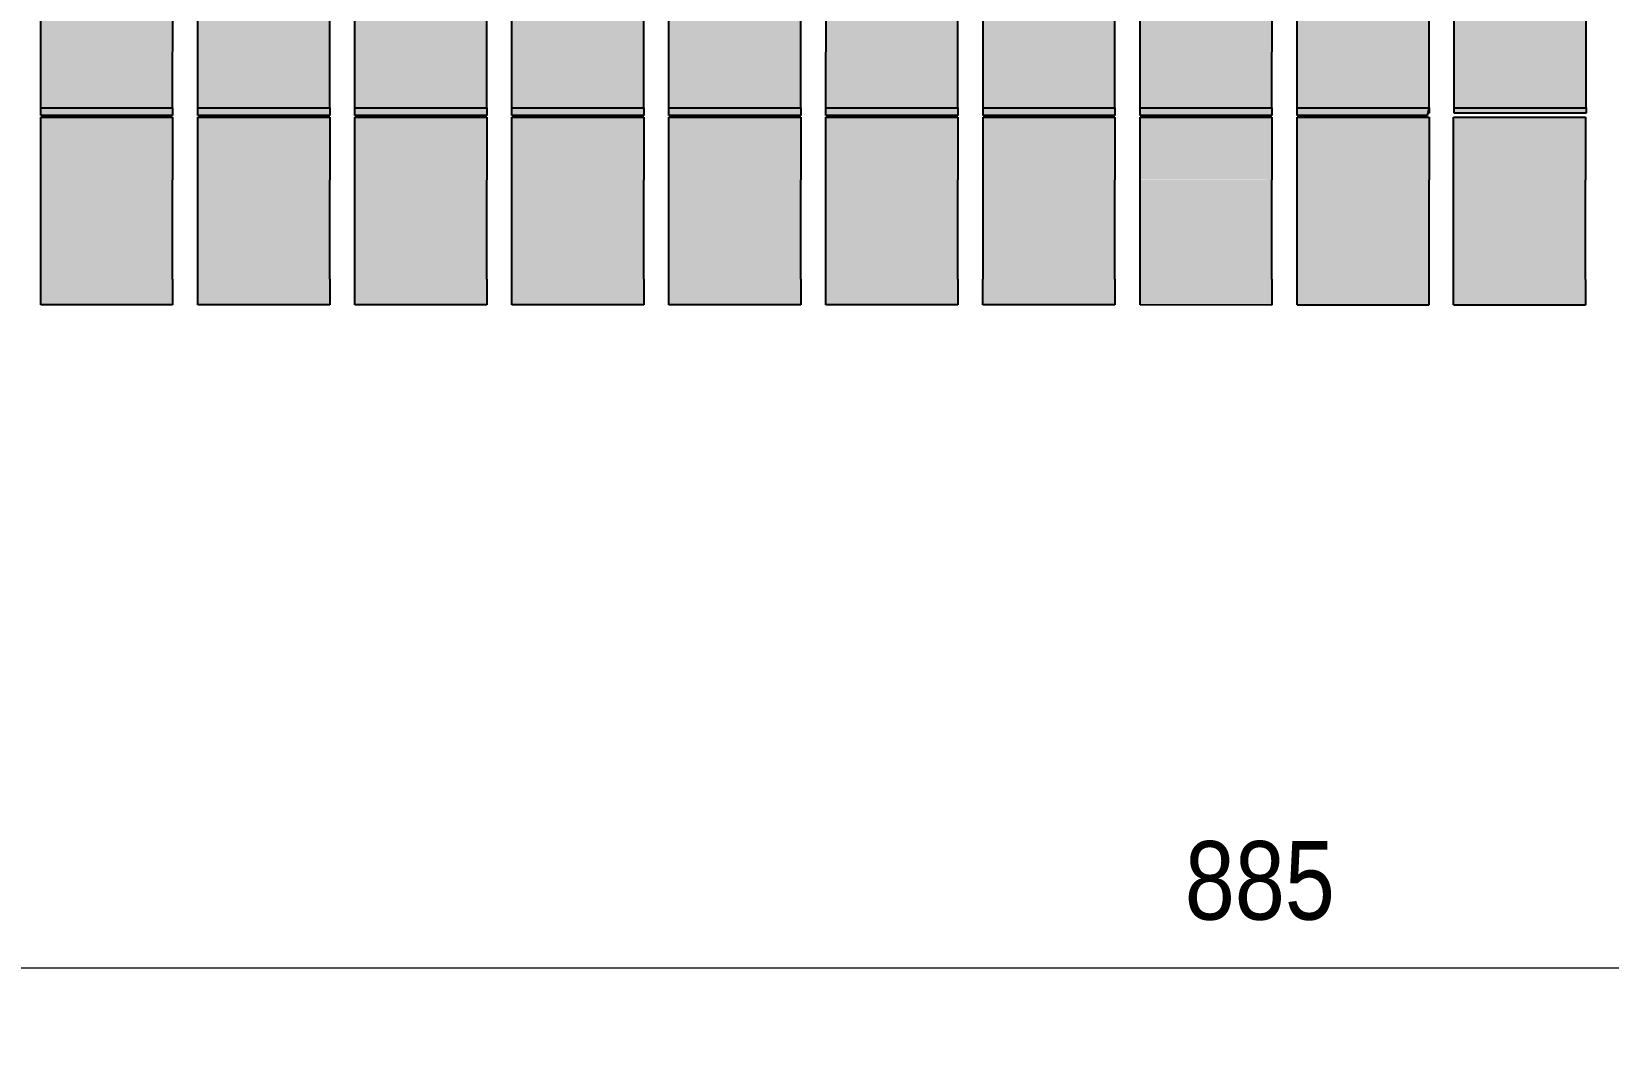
# Model space of a CAD drawing. Header units: metres. Extents: x 313 to 328, y 3 to 1212.
# Drawn here: x 318.884 to 319.386, y 1210.077 to 1210.399 of the extents above; entities that cross this region are included whole.
import ezdxf

# ---------------------------------------------------------------- set-up
doc = ezdxf.new("R2010")
doc.units = ezdxf.units.M
doc.layers.get('Defpoints').update_dxf_attribs({"color": 41})
doc.layers.add('A-ANNO-DIMS', color=7, linetype='Continuous', lineweight=9)
doc.layers.add('A-GENM', color=7, linetype='Continuous', lineweight=35)
doc.styles.add('Arial Narrow_1', font='ARIALN.TTF', dxfattribs={"height": 0.025})
doc.dimstyles.new('Dimension_Standard_O__mm_', dxfattribs={"dimscale": 0.3048, "dimtxt": 0.025586, "dimasz": 0.082021, "dimexe": 0.07874, "dimexo": 0.049213, "dimgap": 0.049213, "dimtad": 1, "dimdec": 0, "dimlfac": 1000, "dimzin": 0, "dimdsep": 46, "dimtxsty": 'Arial Narrow_1', "dimsah": 1, "dimcen": 0.09, "dimaunit": 1, "dimadec": 4, "dimazin": 0, "dimtfac": 1, "dimtdec": 4, "dimtix": 1, "dimtmove": 0, "dimatfit": 3, "dimfxl": 1, "dimtvp": 1, "dimtfill": 1, "dimtolj": 1, "dimtzin": 0, "dimlwd": 18, "dimlwe": 18, "dimarcsym": 2})

# ---------------------------------------------------------------- blocks, each defined once
blk = doc.blocks.new('BR08_SEATING_NORTH 3 - BR08_SEATING_NORTH 3-5676583-DRG-2873241 - NORTHERN SCREEN POST - PLAN')
at = {"layer": 'A-GENM', "lineweight": 25, "true_color": 0xebe8e4}
for points in [[(318.97913, 1210.37509), (318.97921, 1210.82098), (318.97736, 1210.77351), (318.93728, 1210.77506), (318.93713, 1210.37509), (318.96734, 1210.37509)], [(319.02913, 1210.37508), (319.02924, 1210.81918), (319.02915, 1210.81919), (319.02555, 1210.77007), (318.98728, 1210.77285), (318.98713, 1210.37509)], [(319.07913, 1210.37508), (319.07929, 1210.81449), (319.07893, 1210.81453), (319.07421, 1210.76552), (319.03727, 1210.76904), (319.03713, 1210.37508)], [(319.12913, 1210.37507), (319.12929, 1210.80849), (319.12858, 1210.80858), (319.12253, 1210.7597), (319.08727, 1210.76402), (319.08713, 1210.37507), (319.08868, 1210.37507)], [(319.17913, 1210.37506), (319.17927, 1210.7512), (319.1774, 1210.75153), (319.17927, 1210.76751), (319.17929, 1210.80111), (319.17804, 1210.8013), (319.1707, 1210.75261), (319.13727, 1210.7576), (319.13713, 1210.37507)], [(319.22913, 1210.37506), (319.22926, 1210.74229), (319.22538, 1210.74307), (319.22927, 1210.77191), (319.22928, 1210.79242), (319.22731, 1210.79278), (319.21877, 1210.74432), (319.21877, 1210.74432), (319.18727, 1210.74981), (319.18713, 1210.37506), (319.21002, 1210.37506)], [(319.27913, 1210.37505), (319.27926, 1210.73199), (319.27313, 1210.73339), (319.27928, 1210.7736), (319.27928, 1210.78245), (319.27634, 1210.78307), (319.26656, 1210.73481), (319.26655, 1210.73481), (319.23726, 1210.74069), (319.23713, 1210.37506)], [(318.92913, 1210.37509), (318.92928, 1210.7751), (318.8873, 1210.77513), (318.88728, 1210.77512), (318.88713, 1210.3751), (318.90667, 1210.37509)], [(319.32913, 1210.37505), (319.32926, 1210.7203), (319.32064, 1210.72249), (319.32893, 1210.77115), (319.32511, 1210.77204), (319.31408, 1210.72408), (319.28726, 1210.73018), (319.28713, 1210.37505)], [(319.37913, 1210.37504), (319.37925, 1210.70719), (319.36787, 1210.71039), (319.37699, 1210.75894), (319.37359, 1210.75983), (319.36134, 1210.71214), (319.33726, 1210.71826), (319.33713, 1210.37505)], [(318.92913, 1210.37268), (318.92913, 1210.37509), (318.88713, 1210.37512), (318.88713, 1210.37268), (318.90667, 1210.37268)], [(318.92913, 1210.35216), (318.92913, 1210.37212), (318.88713, 1210.37213), (318.88713, 1210.35216)], [(318.97913, 1210.37268), (318.97913, 1210.37509), (318.93713, 1210.37509), (318.93713, 1210.37268), (318.97572, 1210.37268)], [(318.97913, 1210.35215), (318.97913, 1210.37212), (318.93713, 1210.37212), (318.93713, 1210.35216), (318.96734, 1210.35215)], [(319.02913, 1210.37267), (319.02913, 1210.37508), (318.98713, 1210.37509), (318.98713, 1210.37268), (319.02448, 1210.37267)], [(319.02913, 1210.35215), (319.02913, 1210.37211), (318.98713, 1210.37212), (318.98713, 1210.35215), (319.02801, 1210.35215)], [(319.07913, 1210.37267), (319.07913, 1210.37508), (319.03713, 1210.37508), (319.03713, 1210.37267)], [(319.07913, 1210.35214), (319.07913, 1210.37211), (319.03713, 1210.37211), (319.03713, 1210.35215)], [(319.12913, 1210.37266), (319.12913, 1210.37507), (319.08713, 1210.37507), (319.08713, 1210.37267), (319.08868, 1210.37267)], [(319.12913, 1210.35214), (319.12913, 1210.37211), (319.08713, 1210.37211), (319.08713, 1210.35214), (319.08868, 1210.35214)], [(319.17913, 1210.37266), (319.17913, 1210.37506), (319.13713, 1210.37506), (319.13713, 1210.37266)], [(319.17913, 1210.35213), (319.17913, 1210.3721), (319.13713, 1210.3721), (319.13713, 1210.35214)], [(319.22913, 1210.37265), (319.22913, 1210.37506), (319.18713, 1210.37506), (319.18713, 1210.37266), (319.21002, 1210.37265)], [(319.22913, 1210.35213), (319.22913, 1210.3721), (319.18713, 1210.3721), (319.18713, 1210.35213), (319.21002, 1210.35213)], [(319.27913, 1210.37265), (319.27913, 1210.37505), (319.23713, 1210.37505), (319.23713, 1210.37265)], [(319.27913, 1210.35212), (319.27913, 1210.37209), (319.23713, 1210.37209), (319.23713, 1210.35213)], [(319.32865, 1210.37261), (319.32913, 1210.37505), (319.28713, 1210.37505), (319.28713, 1210.37261)], [(319.32913, 1210.35212), (319.32913, 1210.37209), (319.28713, 1210.37209), (319.28713, 1210.35212)], [(319.32913, 1210.37333), (319.32913, 1210.37505), (319.32879, 1210.37333)], [(319.37896, 1210.35211), (319.37896, 1210.37208), (319.33696, 1210.37208), (319.33696, 1210.35212)], [(319.37913, 1210.37332), (319.37913, 1210.37504), (319.33713, 1210.37504), (319.33713, 1210.37333), (319.37896, 1210.37332)], [(318.92912, 1210.32047), (318.92913, 1210.35216), (318.88713, 1210.35216), (318.88713, 1210.32047)], [(318.97912, 1210.32046), (318.97913, 1210.35215), (318.93713, 1210.35215), (318.93713, 1210.32047), (318.96734, 1210.32046)], [(319.02912, 1210.32046), (319.02913, 1210.35215), (318.98713, 1210.35215), (318.98713, 1210.32046), (319.02801, 1210.32046)], [(319.07912, 1210.32045), (319.07913, 1210.35214), (319.03713, 1210.35214), (319.03713, 1210.32046)], [(319.17912, 1210.32044), (319.17913, 1210.35213), (319.13713, 1210.35213), (319.13713, 1210.32045)], [(319.22912, 1210.32044), (319.22913, 1210.35213), (319.18713, 1210.35213), (319.18713, 1210.32044), (319.21002, 1210.32044)], [(319.27912, 1210.32043), (319.27913, 1210.35212), (319.23713, 1210.35212), (319.23713, 1210.32044)], [(319.32912, 1210.32043), (319.32913, 1210.35212), (319.28713, 1210.35212), (319.28713, 1210.32043)], [(319.37895, 1210.32042), (319.37896, 1210.35211), (319.33696, 1210.35211), (319.33696, 1210.32043)], [(318.92912, 1210.31234), (318.92912, 1210.32047), (318.88712, 1210.32047), (318.88713, 1210.31234)], [(318.97912, 1210.31233), (318.97912, 1210.32046), (318.93712, 1210.32047), (318.93713, 1210.31234), (318.96734, 1210.31233)], [(319.02912, 1210.31233), (319.02912, 1210.32046), (318.98712, 1210.32046), (318.98713, 1210.31233), (319.02801, 1210.31233)], [(319.07912, 1210.31232), (319.07912, 1210.32045), (319.03712, 1210.32046), (319.03713, 1210.31233)], [(319.12912, 1210.31232), (319.12912, 1210.32045), (319.08712, 1210.32045), (319.08713, 1210.31232), (319.08868, 1210.31232)], [(319.17912, 1210.31231), (319.17912, 1210.32044), (319.13712, 1210.32045), (319.13713, 1210.31232)], [(319.22912, 1210.31231), (319.22912, 1210.32044), (319.18712, 1210.32044), (319.18713, 1210.31231), (319.21002, 1210.31231)], [(319.27912, 1210.31231), (319.27912, 1210.32043), (319.23712, 1210.32044), (319.23713, 1210.31231)], [(319.32912, 1210.3123), (319.32912, 1210.32043), (319.28712, 1210.32043), (319.28713, 1210.3123)], [(319.37895, 1210.31229), (319.37895, 1210.32042), (319.33695, 1210.32043), (319.33696, 1210.3123)]]:
    blk.add_hatch(color=254, dxfattribs=at).paths.add_polyline_path(points)
h = blk.add_hatch(color=254, dxfattribs=at)
h.paths.add_polyline_path([(319.12912, 1210.32045), (319.12913, 1210.35214), (319.08713, 1210.35214), (319.08713, 1210.32045), (319.08868, 1210.32045)])
h.paths.add_polyline_path([(319.08713, 1210.34433), (319.08713, 1210.34433), (319.08868, 1210.34433)])
at = {"layer": 'A-GENM', "color": 254, "lineweight": 25, "true_color": 0xd4d4d4}
for p, q in [((318.97913, 1210.37511), (318.97929, 1210.82271)), ((319.02913, 1210.37511), (319.02929, 1210.81918)), ((319.07913, 1210.3751), (319.07929, 1210.81449)), ((318.88713, 1210.37512), (318.88728, 1210.77513)), ((318.92913, 1210.37512), (318.92928, 1210.7751)), ((318.93713, 1210.37512), (318.93728, 1210.77506)), ((318.98713, 1210.37511), (318.98728, 1210.77285)), ((319.03713, 1210.37511), (319.03727, 1210.76904)), ((319.08713, 1210.3751), (319.08727, 1210.76402)), ((319.12913, 1210.3751), (319.12927, 1210.75879)), ((319.13713, 1210.3751), (319.13727, 1210.7576)), ((319.17913, 1210.3751), (319.17927, 1210.7512)), ((319.18713, 1210.37509), (319.18727, 1210.74981)), ((319.22913, 1210.37509), (319.22926, 1210.74229)), ((319.23713, 1210.37509), (319.23726, 1210.74069)), ((319.27913, 1210.37509), (319.27926, 1210.73199)), ((319.28713, 1210.37505), (319.28726, 1210.73018)), ((319.32913, 1210.37508), (319.32926, 1210.7203)), ((319.33713, 1210.37508), (319.33726, 1210.71826)), ((319.37913, 1210.37507), (319.37925, 1210.70719)), ((318.88713, 1210.37266), (318.88713, 1210.3751)), ((318.88713, 1210.3751), (318.92913, 1210.37509)), ((318.92913, 1210.37265), (318.88713, 1210.37266)), ((318.88713, 1210.37213), (318.92913, 1210.37212)), ((318.88713, 1210.35216), (318.88713, 1210.37213)), ((318.92913, 1210.37509), (318.92913, 1210.37265)), ((318.92913, 1210.37212), (318.92913, 1210.35216)), ((318.93713, 1210.37265), (318.93713, 1210.37509)), ((318.93713, 1210.37509), (318.97913, 1210.37509)), ((318.97913, 1210.37265), (318.93713, 1210.37265)), ((318.93713, 1210.37212), (318.97913, 1210.37212)), ((318.93713, 1210.35216), (318.93713, 1210.37212)), ((318.97913, 1210.37509), (318.97913, 1210.37265)), ((318.97913, 1210.37212), (318.97913, 1210.35215)), ((318.98713, 1210.37265), (318.98713, 1210.37509)), ((318.98713, 1210.37509), (319.02913, 1210.37508)), ((319.02913, 1210.37264), (318.98713, 1210.37265)), ((318.98713, 1210.37212), (319.02913, 1210.37211)), ((318.98713, 1210.35215), (318.98713, 1210.37212)), ((319.02913, 1210.37508), (319.02913, 1210.37264)), ((319.02913, 1210.37211), (319.02913, 1210.35215)), ((319.03713, 1210.37264), (319.03713, 1210.37508)), ((319.03713, 1210.37508), (319.07913, 1210.37508)), ((319.07913, 1210.37264), (319.03713, 1210.37264)), ((319.03713, 1210.37211), (319.07913, 1210.37211)), ((319.03713, 1210.35215), (319.03713, 1210.37211)), ((319.07913, 1210.37508), (319.07913, 1210.37264)), ((319.07913, 1210.37211), (319.07913, 1210.35214)), ((319.08713, 1210.37264), (319.08713, 1210.37507)), ((319.08713, 1210.37507), (319.12913, 1210.37507)), ((319.12913, 1210.37263), (319.08713, 1210.37264)), ((319.08713, 1210.37211), (319.12913, 1210.37211)), ((319.08713, 1210.35214), (319.08713, 1210.37211)), ((319.12913, 1210.37507), (319.12913, 1210.37263)), ((319.12913, 1210.37211), (319.12913, 1210.35214)), ((319.13713, 1210.37263), (319.13713, 1210.37507)), ((319.13713, 1210.37507), (319.17913, 1210.37506)), ((319.17913, 1210.37263), (319.13713, 1210.37263)), ((319.13713, 1210.3721), (319.17913, 1210.3721)), ((319.13713, 1210.35214), (319.13713, 1210.3721)), ((319.17913, 1210.37506), (319.17913, 1210.37263)), ((319.17913, 1210.3721), (319.17913, 1210.35213)), ((319.18713, 1210.37262), (319.18713, 1210.37506)), ((319.18713, 1210.37506), (319.22913, 1210.37506)), ((319.22913, 1210.37262), (319.18713, 1210.37262)), ((319.18713, 1210.3721), (319.22913, 1210.3721)), ((319.18713, 1210.35213), (319.18713, 1210.3721)), ((319.22913, 1210.37506), (319.22913, 1210.37262)), ((319.22913, 1210.3721), (319.22913, 1210.35213)), ((319.23713, 1210.37262), (319.23713, 1210.37506)), ((319.23713, 1210.37506), (319.27913, 1210.37505)), ((319.27913, 1210.37261), (319.23713, 1210.37262)), ((319.23713, 1210.37209), (319.27913, 1210.37209)), ((319.23713, 1210.35213), (319.23713, 1210.37209)), ((319.27913, 1210.37505), (319.27913, 1210.37261)), ((319.27913, 1210.37209), (319.27913, 1210.35212)), ((319.28713, 1210.37261), (319.28713, 1210.37505)), ((319.28713, 1210.37505), (319.32913, 1210.37505)), ((319.32865, 1210.37261), (319.28713, 1210.37261)), ((319.28713, 1210.37209), (319.32913, 1210.37209)), ((319.28713, 1210.35212), (319.28713, 1210.37209)), ((319.32865, 1210.37261), (319.32913, 1210.37505)), ((319.32913, 1210.37333), (319.32879, 1210.37333)), ((319.32913, 1210.37505), (319.32913, 1210.37333)), ((319.32913, 1210.37209), (319.32913, 1210.35212)), ((319.33696, 1210.37208), (319.37896, 1210.37208)), ((319.33696, 1210.35212), (319.33696, 1210.37208)), ((319.33713, 1210.37333), (319.33713, 1210.37505)), ((319.33713, 1210.37505), (319.37913, 1210.37504)), ((319.37913, 1210.37332), (319.33713, 1210.37333)), ((319.37896, 1210.37208), (319.37896, 1210.35211)), ((319.37913, 1210.37504), (319.37913, 1210.37332)), ((318.88712, 1210.31234), (318.88712, 1210.32047)), ((318.92912, 1210.32047), (318.92912, 1210.31234)), ((318.93712, 1210.31234), (318.93712, 1210.32047)), ((318.97912, 1210.32046), (318.97912, 1210.31233)), ((318.98712, 1210.31233), (318.98712, 1210.32046)), ((319.02912, 1210.32046), (319.02912, 1210.31233)), ((319.03712, 1210.31233), (319.03712, 1210.32046)), ((319.07912, 1210.32045), (319.07912, 1210.31232)), ((319.08712, 1210.31232), (319.08712, 1210.32045)), ((319.12912, 1210.32045), (319.12912, 1210.31232)), ((319.13712, 1210.31232), (319.13712, 1210.32045)), ((319.17912, 1210.32044), (319.17912, 1210.31231)), ((319.18712, 1210.31231), (319.18712, 1210.32044)), ((319.22912, 1210.32044), (319.22912, 1210.31231)), ((319.23712, 1210.31231), (319.23712, 1210.32044)), ((319.27912, 1210.32043), (319.27912, 1210.31231)), ((319.28712, 1210.3123), (319.28712, 1210.32043)), ((319.32912, 1210.32043), (319.32912, 1210.3123)), ((319.33695, 1210.3123), (319.33695, 1210.32043)), ((319.37895, 1210.32042), (319.37895, 1210.31229)), ((318.92912, 1210.31229), (318.88712, 1210.31229)), ((318.97912, 1210.31228), (318.93712, 1210.31229)), ((319.02912, 1210.31228), (318.98712, 1210.31228)), ((319.07912, 1210.31227), (319.03712, 1210.31228)), ((319.12912, 1210.31227), (319.08712, 1210.31227)), ((319.17912, 1210.31226), (319.13712, 1210.31227)), ((319.22912, 1210.31226), (319.18712, 1210.31226)), ((319.27912, 1210.31225), (319.23712, 1210.31226)), ((319.32912, 1210.31225), (319.28712, 1210.31225)), ((319.37895, 1210.31224), (319.33695, 1210.31225))]:
    blk.add_line(p, q, dxfattribs=at)
for centre, ratio, start_param, end_param in [((318.88713, 1210.35042), 0.000016, 3.461484, 4.770481), ((318.92913, 1210.35042), 0.000016, 3.199685, 4.770481), ((318.93713, 1210.35042), 0.000016, 3.461484, 4.770481), ((318.97913, 1210.35041), 0.000016, 3.199685, 4.770481), ((318.98713, 1210.35041), 0.000016, 3.199685, 4.770481), ((319.02913, 1210.35041), 0.000016, 3.199685, 4.770481), ((319.03713, 1210.35041), 0.000016, 3.723284, 4.770481), ((319.07913, 1210.3504), 0.000016, 3.199685, 4.770481), ((319.08713, 1210.3504), 0.000016, 3.723284, 4.770481), ((319.12913, 1210.3504), 0.000016, 3.199685, 4.770481), ((319.13713, 1210.3504), 0.000016, 3.985083, 4.770481), ((319.17913, 1210.35039), 0.000016, 3.199685, 4.770481), ((319.18713, 1210.35039), 0.000016, 3.723284, 4.770481), ((319.22913, 1210.35039), 0.000016, 3.199685, 4.770481), ((319.23713, 1210.35039), 0.000016, 3.199685, 4.770481), ((319.27913, 1210.35038), 0.000016, 3.199685, 4.770481), ((319.28713, 1210.35038), 0.000016, 4.246883, 4.770481), ((319.32913, 1210.35038), 0.000016, 3.199685, 4.770481), ((319.33696, 1210.35038), 0.000014, 3.461484, 4.770481), ((319.37896, 1210.35037), 0.000014, 3.199685, 4.770481), ((319.28713, 1210.35038), 0.000016, 3.985083, 4.246882), ((319.13713, 1210.3504), 0.000016, 3.723284, 3.985083), ((319.28713, 1210.35038), 0.000016, 3.723284, 3.985083), ((318.88713, 1210.35042), 0.000016, 3.199685, 3.461484), ((318.93713, 1210.35042), 0.000016, 3.199685, 3.461484), ((319.03713, 1210.35041), 0.000016, 3.461484, 3.723284), ((319.03713, 1210.35041), 0.000016, 3.199685, 3.461484), ((319.08713, 1210.3504), 0.000016, 3.461484, 3.723284), ((319.08713, 1210.3504), 0.000016, 3.199685, 3.461484), ((319.13713, 1210.3504), 0.000016, 3.461484, 3.723284), ((319.13713, 1210.3504), 0.000016, 3.199685, 3.461484), ((319.18713, 1210.35039), 0.000016, 3.461484, 3.723284), ((319.18713, 1210.35039), 0.000016, 3.199685, 3.461484), ((319.28713, 1210.35038), 0.000016, 3.461484, 3.723284), ((319.28713, 1210.35038), 0.000016, 3.199685, 3.461484), ((319.33696, 1210.35038), 0.000014, 3.199685, 3.461484), ((318.92912, 1210.34229), 0.000016, 3.141593, 3.199685), ((318.97912, 1210.34228), 0.000016, 3.141593, 3.199685), ((319.02912, 1210.34228), 0.000016, 3.141593, 3.199685), ((319.03712, 1210.34228), 0.000016, 3.141593, 3.199685), ((319.07912, 1210.34227), 0.000016, 3.141593, 3.199685), ((319.08712, 1210.34227), 0.000016, 3.141593, 3.199685), ((319.12912, 1210.34227), 0.000016, 3.141593, 3.199685), ((319.17912, 1210.34226), 0.000016, 3.141592, 3.199685), ((319.18712, 1210.34226), 0.000016, 3.141593, 3.199685), ((319.22912, 1210.34226), 0.000016, 3.141593, 3.199685), ((319.23712, 1210.34226), 0.000016, 3.141593, 3.199685), ((319.27912, 1210.34225), 0.000016, 3.141593, 3.199685), ((319.32912, 1210.34225), 0.000016, 3.141593, 3.199685), ((319.37895, 1210.34224), 0.000014, 3.141593, 3.199685)]:
    blk.add_ellipse(centre, major_axis=(0, 0.03), ratio=ratio, start_param=start_param, end_param=end_param, dxfattribs=at)
blk = doc.blocks.new('T2DPAA-T2D-C3S-DU-M3D-100304_rvt-1-DRG-2873241 - NORTHERN SCREEN POST - PLAN')
at = {"layer": 'A-GENM', "color": 254, "lineweight": 25, "true_color": 0xd4d4d4}
blk.add_blockref('BR08_SEATING_NORTH 3 - BR08_SEATING_NORTH 3-5676583-DRG-2873241 - NORTHERN SCREEN POST - PLAN', (0, 0), dxfattribs=at)
blk = doc.blocks.new('DIMBLOCK3-DRG-2873241 - NORTHERN SCREEN POST - PLAN')
at = {"layer": 'A-ANNO-DIMS', "color": 0, "lineweight": 18, "transparency": 16777216}
for p, q in [((319.71777, 1210.36769), (319.71777, 1210.07705)), ((318.83276, 1210.25959), (318.83276, 1210.07705)), ((319.69277, 1210.10105), (318.85776, 1210.10105))]:
    blk.add_line(p, q, dxfattribs=at)
at = {"layer": 'A-ANNO-DIMS', "color": 0, "transparency": 16777216}
for points in [[(318.85776, 1210.10522), (318.85776, 1210.09689), (318.83276, 1210.10105)], [(319.69277, 1210.10522), (319.69277, 1210.09689), (319.71777, 1210.10105)]]:
    blk.add_solid(points, dxfattribs=at)
at = {"layer": 'Defpoints', "color": 0, "transparency": 16777216}
for p in [(319.71777, 1210.38269), (318.83276, 1210.27459), (318.83276, 1210.10105)]:
    blk.add_point(p, dxfattribs=at)
at = {"layer": 'A-ANNO-DIMS', "color": 0, "lineweight": 18, "transparency": 16777216, "insert": (319.27527, 1210.12882), "char_height": 0.025, "width": 0.0570197, "attachment_point": 5, "style": 'Arial Narrow_1', "bg_fill": 3, "box_fill_scale": 1.1, "bg_fill_color": 256, "bg_fill_true_color": 13158600, "bg_fill_transparency": 0}
blk.add_mtext('\\A1;885', dxfattribs=at)

msp = doc.modelspace()

# ---------------------------------------------------------------- block references
at = {"lineweight": 5}
msp.add_blockref('T2DPAA-T2D-C3S-DU-M3D-100304_rvt-1-DRG-2873241 - NORTHERN SCREEN POST - PLAN', (0, 0), dxfattribs=at)

# ---------------------------------------------------------------- next in the draw order: dimensions: what is measured, and where the dimension line sits
at = {"layer": 'A-ANNO-DIMS', "lineweight": 18}
dim = msp.add_linear_dim(base=(318.83276, 1210.10105), p1=(319.71777, 1210.38269), p2=(318.83276, 1210.27459), angle=0, dimstyle='Dimension_Standard_O__mm_', override={"dimpost": '<>', "dimfxl": 0.891583}, dxfattribs=at)
dim.commit()
dim.dimension.update_dxf_attribs({"geometry": 'DIMBLOCK3-DRG-2873241 - NORTHERN SCREEN POST - PLAN', "text_midpoint": (319.27527, 1210.12882)})

doc.saveas('drawing.dxf')
